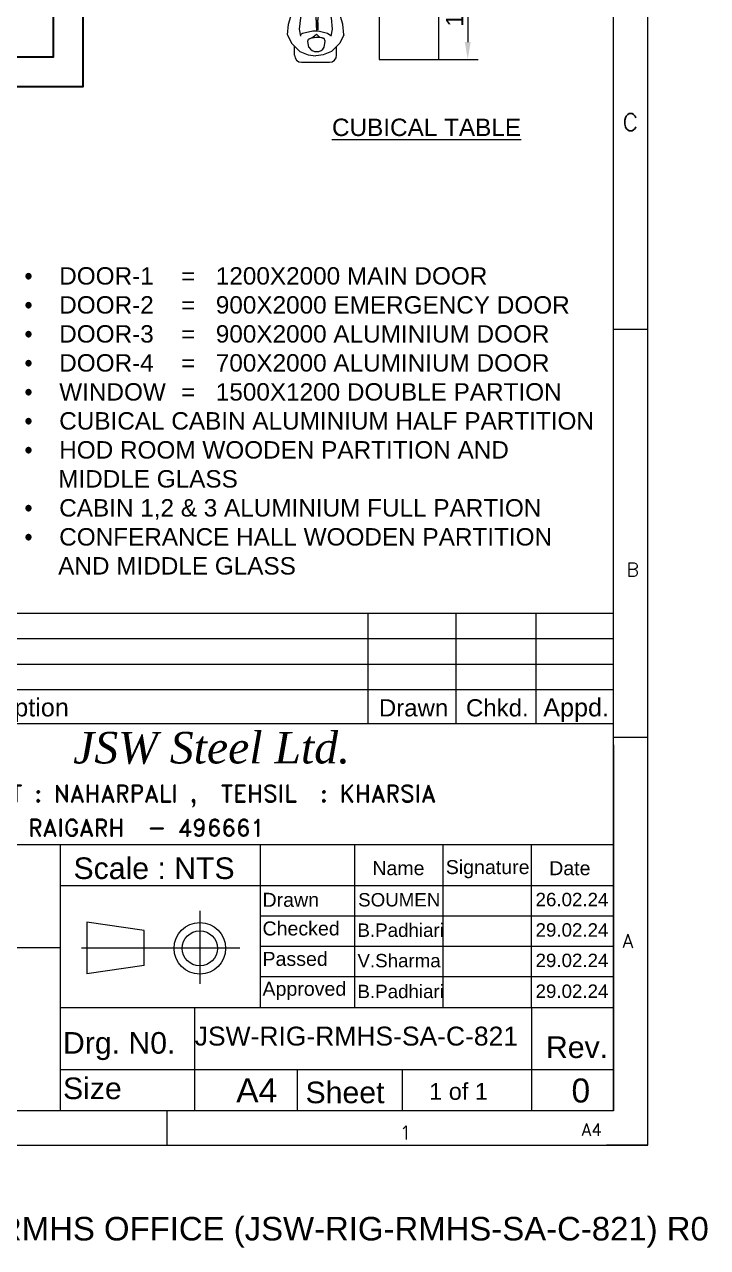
# Model space of a CAD drawing. Header units: millimetres. Extents: x 131588 to 161213, y -145881 to -124325.
# Drawn here: x 154343 to 161213, y -145881 to -133575 of the extents above; entities that cross this region are included whole.
import ezdxf
from ezdxf.enums import TextEntityAlignment as Align

# ---------------------------------------------------------------- set-up
doc = ezdxf.new("R2010")
doc.units = ezdxf.units.MM
doc.header["$MEASUREMENT"] = 0
for name, color, linetype, lineweight in [('DIM', 7, 'Continuous', 20), ('DIMLINE', 10, 'Continuous', 18), ('MAIN', 3, 'Continuous', 30), ('MAIN-4', 6, 'Continuous', 30), ('TEXT', 4, 'Continuous', 13), ('TEXT-1', 7, 'Continuous', 20)]:
    doc.layers.add(name, color=color, linetype=linetype, lineweight=lineweight)
doc.styles.add('ROMANS', font='romans.shx')
doc.styles.get("Standard").update_dxf_attribs({"font": ''})
doc.styles.add('STYLE3', font='')
doc.styles.get('Standard').set_extended_font_data('Arial')
doc.styles.get('STYLE3').set_extended_font_data('Arial')
doc.dimstyles.new('DIM-50', dxfattribs={"dimscale": 50, "dimtxt": 2.5, "dimasz": 2.5, "dimexe": 1.5, "dimexo": 0.05, "dimgap": 0.6, "dimtad": 1, "dimzin": 9, "dimdsep": 46, "dimtxsty": 'Standard', "dimcen": 0, "dimclrd": 32, "dimclre": 32, "dimadec": 0, "dimazin": 0, "dimtp": 0.1, "dimtm": 0.1, "dimtfac": 0.71, "dimtofl": 0, "dimtmove": 1, "dimatfit": 3, "dimfxl": 1, "dimtolj": 1, "dimtzin": 7, "dimlwd": -1, "dimlwe": -1, "dimarcsym": 1})

# ---------------------------------------------------------------- blocks, each defined once
blk = doc.blocks.new('A4 SHEET')
at = {"layer": 'DIM'}
for p, q in [((15345.06, -79.55), (15345.06, 1232.71)), ((15322.97, -57.46), (15322.97, 1213.41)), ((15322.97, 445.35), (15345.06, 445.35)), ((15322.97, 262.44), (14605.26, 262.44)), ((15165.32, 191.39), (15165.32, 262.44)), ((15221.95, 191.39), (15221.95, 262.44)), ((15273.22, 191.39), (15273.22, 262.44)), ((15322.97, 246.05), (14605.26, 246.05)), ((15322.97, 229.65), (14605.26, 229.65)), ((15322.97, 213.26), (14605.26, 213.26)), ((15322.97, 191.39), (14605.26, 191.39)), ((15322.97, 182.9), (15345.06, 182.9)), ((14967.33, 113.46), (14605.26, 113.46)), ((14967.33, -57.46), (14967.33, 113.46)), ((15135.95, 113.46), (14967.33, 113.46)), ((15095.98, 8.75), (15095.98, 113.46)), ((15322.97, 113.46), (15135.95, 113.46)), ((15156.78, 8.75), (15156.78, 113.46)), ((15213.52, 8.75), (15213.52, 113.46)), ((15270.26, 8.75), (15270.26, 113.46)), ((15322.97, 87.28), (14967.33, 87.28)), ((15057.01, 71.17), (15057.01, 24.13)), ((14984.34, 63.81), (14984.34, 30.6)), ((15021.18, 58.51), (14984.34, 63.81)), ((15322.97, 67.71), (15095.98, 67.71)), ((15021.18, 35.9), (15021.18, 58.51)), ((14967.33, 47.37), (14605.26, 47.37)), ((15322.97, 48.14), (15095.98, 48.14)), ((14980.82, 47.2), (15082.68, 47.2)), ((15021.18, 35.9), (14984.34, 30.6)), ((15322.97, 28.57), (15095.98, 28.57)), ((15322.97, 8.75), (14967.33, 8.75)), ((15053.62, 8.75), (15053.62, -57.46)), ((15270.26, 8.75), (15270.26, -57.46)), ((15322.97, -31.28), (14967.33, -31.28)), ((15119.62, -31.28), (15119.62, -57.46)), ((15187.44, -57.46), (15187.44, -31.28)), ((15345.06, -79.55), (15345.06, -53.04)), ((15322.97, -57.46), (13509.22, -57.46)), ((15035.77, -57.46), (15035.77, -79.55)), ((13489.34, -79.55), (15345.06, -79.55)), ((15345.06, -79.55), (15318.55, -79.55))]:
    blk.add_line(p, q, dxfattribs=at)
blk.add_lwpolyline([(15322.97, 177.92), (15322.97, -57.46), (14605.26, -57.46), (14605.26, 262.44)], dxfattribs=at)
for radius in [16.6, 11.3]:
    blk.add_circle((15057.01, 46.97), radius, dxfattribs=at)
at = {"layer": 'DIM', "style": 'ROMANS'}
for s, height, p in [('C', 11.05, (15328.83, 569.56)), ('B', 8.84, (15331.37, 283.52)), ('A', 8.84, (15328.83, 44.66)), ('1', 8.84, (15185.47, -78.63)), ('A4', 7.953, (15302.51, -76.11))]:
    blk.add_text(s, height=height, dxfattribs=at).set_placement(p, align=Align.BOTTOM_LEFT)
at = {"layer": 'DIM'}
for s, height, p in [('Revision Description', 11.5841, (14825.28, 196.17)), ('Appd.', 11.584, (15277.86, 196.17)), ('Scale : NTS', 13.9009, (14975.78, 91.56)), ('Name', 9.008, (15167.94, 94.05)), ('Signature', 9.008, (15215.17, 94.73)), ('Date', 9.008, (15281.66, 94.04)), ('Drawn', 9.008, (15097.31, 73.69)), ('Checked', 9.008, (15097.31, 55.26)), ('Passed', 9.008, (15097.31, 35.69)), ('Approved', 9.008, (15097.31, 16.46)), ('Drg. N0.', 13.901, (14969.02, -20.79)), ('Rev.', 13.901, (15279.6, -23.58)), ('Size', 13.901, (14969.02, -50.02)), ('A4', 15.445, (15080.41, -52.13)), ('Sheet', 13.901, (15124.98, -52.66)), ('1 of 1', 10.806, (15204.5, -50.46))]:
    blk.add_text(s, height=height, dxfattribs=at).set_placement(p)
at = {"layer": 'DIM', "ltscale": 100, "insert": (15172.16, 207.22), "char_height": 11.046, "width": 45.4621, "attachment_point": 1}
blk.add_mtext('Drawn', dxfattribs=at)
at = {"layer": 'DIM', "ltscale": 100, "insert": (15228.17, 207.22), "char_height": 11.046, "width": 41.7617, "attachment_point": 1, "style": 'STYLE3'}
blk.add_mtext('Chkd.', dxfattribs=at)
at = {"layer": 'DIMLINE', "attachment_point": 1}
for s, insert, char_height, width in [('{\\fRomantic|b0|i1|c2|p2;JSW\\fRomantic|b0|i0|c2|p2; \\fRomantic|b0|i1|c2|p2;Steel Ltd.}', (14975.56, 186.22), 20.3067, 204.2496), ('{\\Fromand|c0; VILLAGE & POST : NAHARPALI ,  TEHSIL  : KHARSIA}', (14814.17, 152.02), 10.9344, 471.0472), ('{\\Fromand|c0; RAIGARH  - 496661}', (14939.17, 130.02), 10.9344, 471.0472)]:
    blk.add_mtext(s, dxfattribs=dict(at, insert=insert, char_height=char_height, width=width))
blk = doc.blocks.new('rr')
at = {"layer": 'TEXT', "color": 7}
for p, q in [((298235, -105548), (298150, -105588)), ((298235, -105548), (298342, -105558)), ((298342, -105558), (298419, -105581)), ((298419, -105581), (298507, -105638)), ((297959, -105688), (297959, -105970)), ((298029, -105618), (298123, -105618)), ((298068, -105672), (298034, -105754)), ((298150, -105588), (298068, -105672)), ((298290, -105665), (298221, -105679)), ((298247, -105698), (298235, -105676)), ((298270, -105803), (298247, -105698)), ((298406, -105676), (298290, -105665)), ((298488, -105716), (298406, -105676)), ((298532, -105656), (298504, -105724)), ((298507, -105638), (298551, -105669)), ((298551, -105669), (298525, -105734)), ((298034, -105756), (298024, -105833)), ((298108, -105761), (298170, -105751)), ((298170, -105751), (298189, -105757)), ((298270, -105856), (298270, -105803)), ((298486, -105945), (298486, -105716)), ((298525, -105734), (298488, -105716)), ((298034, -105909), (298024, -105833)), ((298068, -105988), (298034, -105906)), ((298108, -105915), (298170, -105925)), ((298170, -105925), (298198, -105916)), ((298225, -105983), (298247, -105949)), ((298247, -105949), (298270, -105856)), ((298270, -105841), (298486, -105833)), ((298270, -105843), (298486, -105866)), ((298359, -105853), (298285, -105853)), ((298382, -105837), (298382, -105855)), ((298488, -105944), (298406, -105985)), ((298525, -105927), (298488, -105944)), ((298532, -106004), (298504, -105937)), ((298551, -105991), (298525, -105927)), ((298029, -106041), (298117, -106041)), ((298150, -106073), (298068, -105988)), ((298235, -106112), (298150, -106073)), ((298290, -105996), (298221, -105982)), ((298406, -105985), (298290, -105996)), ((298419, -106079), (298507, -106022)), ((298507, -106022), (298551, -105991)), ((298235, -106112), (298342, -106103)), ((298342, -106103), (298419, -106079))]:
    blk.add_line(p, q, dxfattribs=at)
for centre, major_axis, start_param, end_param in [((298029, -105688), (49.8, 49.8), 0.785398, 2.356194), ((298505, -105817), (105, 105), -0.421869, 0.489767), ((298155, -105840), (63.7, -63.7), 2.898963, 4.955018), ((297966, -105849), (171, 171), -1.068373, -0.39635), ((298371, -105697), (135, 135), 2.703582, 3.183333), ((298620, -105679), (73.6, 73.6), 2.838638, 3.585677), ((298572, -105768), (11.6, 11.6), -1.392775, 0.371356), ((298637, -105702), (55.2, 55.2), 3.067512, 3.856448), ((298633, -105768), (8.31, 8.31), 3.856448, 5.861316), ((298315, -105931), (83.5, 83.5), 1.454362, 2.231901), ((298619, -105979), (73.6, -73.6), 2.697508, 3.444547), ((298504, -105841), (105, -105), 5.793418, 6.705054), ((298636, -105956), (55.2, -55.2), 2.426738, 3.215673), ((298571, -105890), (11.6, -11.6), 5.911829, 7.67596), ((298632, -105890), (8.31, -8.31), 0.421869, 2.426738), ((298029, -105970), (49.8, -49.8), 3.926991, 5.497787)]:
    blk.add_ellipse(centre, major_axis=major_axis, ratio=1, start_param=start_param, end_param=end_param, dxfattribs=at)
blk = doc.blocks.new('*D482')
at = {"layer": 'Defpoints', "color": 0, "ltscale": 100, "transparency": 16777216}
for p in [(158510, -132727), (158510, -133927), (158802, -133927)]:
    blk.add_point(p, dxfattribs=at)
at = {"layer": 'DIMLINE', "color": 32, "linetype": 'ByBlock', "ltscale": 100, "transparency": 16777216}
for p, q in [((158513, -132727), (158907, -132727)), ((158802, -132902), (158802, -133752)), ((158513, -133927), (158907, -133927))]:
    blk.add_line(p, q, dxfattribs=at)
at = {"layer": 'DIMLINE', "color": 32, "ltscale": 100, "transparency": 16777216}
for points in [[(158772, -132902), (158831, -132902), (158802, -132727)], [(158772, -133752), (158831, -133752), (158802, -133927)]]:
    blk.add_solid(points, dxfattribs=at)
at = {"layer": 'DIMLINE', "color": 0, "ltscale": 100, "transparency": 16777216, "insert": (158670, -133327), "char_height": 175, "attachment_point": 5, "rotation": 90}
blk.add_mtext('\\A1;1200', dxfattribs=at)

msp = doc.modelspace()

# ---------------------------------------------------------------- linework, layer by layer
at = {"layer": 'MAIN', "color": 0, "lineweight": 20}
msp.add_lwpolyline([(158509.878, -133927.465), (158509.878, -132727.465), (157909.878, -132727.465), (157909.878, -133927.465)], close=True, dxfattribs=at)
at = {"layer": 'MAIN-4', "ltscale": 1000}
for points in [[(154034.578, -134201.052), (154934.578, -134201.052), (154934.578, -131801.052), (154159.578, -131801.052)], [(154034.578, -133901.052), (154634.578, -133901.052), (154634.578, -132101.052), (154159.578, -132101.052)]]:
    msp.add_lwpolyline(points, dxfattribs=at)

# ---------------------------------------------------------------- block references
at = {"layer": 'DIMLINE', "xscale": 15.64053501541963, "yscale": 15.64053501541963, "zscale": 15.64053501541963}
msp.add_blockref('A4 SHEET', (-79392.728, -143605.589), dxfattribs=at)
at = {"layer": 'MAIN', "linetype": 'ByBlock', "lineweight": 20, "rotation": 89.99999999999997}
msp.add_blockref('rr', (51442.027, -431913.966), dxfattribs=at)

# ---------------------------------------------------------------- texts
at = {"layer": 'DIM'}
msp.add_text('0', height=241.576, dxfattribs=at).set_placement((159845.099, -144422.06))
at = {"layer": 'DIMLINE', "insert": (149343.875, -145573.087), "char_height": 236.82654, "width": 12075.72365, "attachment_point": 1}
msp.add_mtext('\\pxqc;SEATING ARRANGMENT OF RMHS OFFICE (JSW-RIG-RMHS-SA-C-821) R0', dxfattribs=at)
at = {"layer": 'TEXT-1', "attachment_point": 1}
for s, insert, char_height in [('\\pxqc;{\\LCUBICAL TABLE}', (157436.084, -134522.957), 175), ('SOUMEN', (157699.488, -142314.834), 134.7181), ('26.02.24', (159483.782, -142312.446), 134.7181), ('B.Padhiari', (157692.714, -142620.899), 134.7181), ('29.02.24', (159483.782, -142618.511), 134.7181), ('V.Sharma', (157692.714, -142926.964), 134.7181), ('29.02.24', (159483.782, -142924.576), 134.7181), ('B.Padhiari', (157692.714, -143237.051), 134.7181), ('29.02.24', (159483.782, -143234.663), 134.7181)]:
    msp.add_mtext(s, dxfattribs=dict(at, insert=insert, char_height=char_height))
for s, insert, char_height, width in [('\\pxi-3,l3,ql,t2,9,11;{\\fSymbol|b0|i0|c2|p18;·^I}DOOR-1^I=^I1200X2000 MAIN DOOR\\P{\\fSymbol|b0|i0|c2|p18;·^I}DOOR-2^I=^I900X2000 EMERGENCY DOOR\\P{\\fSymbol|b0|i0|c2|p18;·^I}DOOR-3^I=^I900X2000 ALUMINIUM DOOR\\P{\\fSymbol|b0|i0|c2|p18;·^I}DOOR-4^I=^I700X2000 ALUMINIUM DOOR\\P{\\fSymbol|b0|i0|c2|p18;·^I}WINDOW^I=^I1500X1200 DOUBLE PARTION\\P{\\fSymbol|b0|i0|c2|p18;·^I}CUBICAL CABIN ALUMINIUM HALF PARTITION\\P{\\fSymbol|b0|i0|c2|p18;·^I}HOD ROOM WOODEN PARTITION AND \\P\\pi0,l0,q*,tz;     MIDDLE GLASS\\P\\pi-3,l3,ql,t2,9,11;{\\fSymbol|b0|i0|c2|p18;·^I}CABIN 1,2 & 3 ALUMINIUM FULL PARTION \\P{\\fSymbol|b0|i0|c2|p18;·^I}CONFERANCE HALL WOODEN PARTITION\\P\\pi0,l0,q*,tz;     AND MIDDLE GLASS', (154342.728, -136017.638), 175, 5849.57167), ('\\pxqc;JSW-RIG-RMHS-SA-C-821', (156266.936, -143658.692), 190.43367, 2829.05194)]:
    msp.add_mtext(s, dxfattribs=dict(at, insert=insert, char_height=char_height, width=width))

# ---------------------------------------------------------------- dimensions: what is measured, and where the dimension line sits
at = {"layer": 'DIMLINE', "ltscale": 100}
dim = msp.add_linear_dim(base=(158801.56, -133927.465), p1=(158509.878, -132727.465), p2=(158509.878, -133927.465), angle=270, dimstyle='DIM-50', override={"dimscale": 70}, dxfattribs=at)
dim.commit()
dim.dimension.update_dxf_attribs({"geometry": '*D482', "text_midpoint": (158670.21, -133327.465)})

doc.saveas('drawing.dxf')
